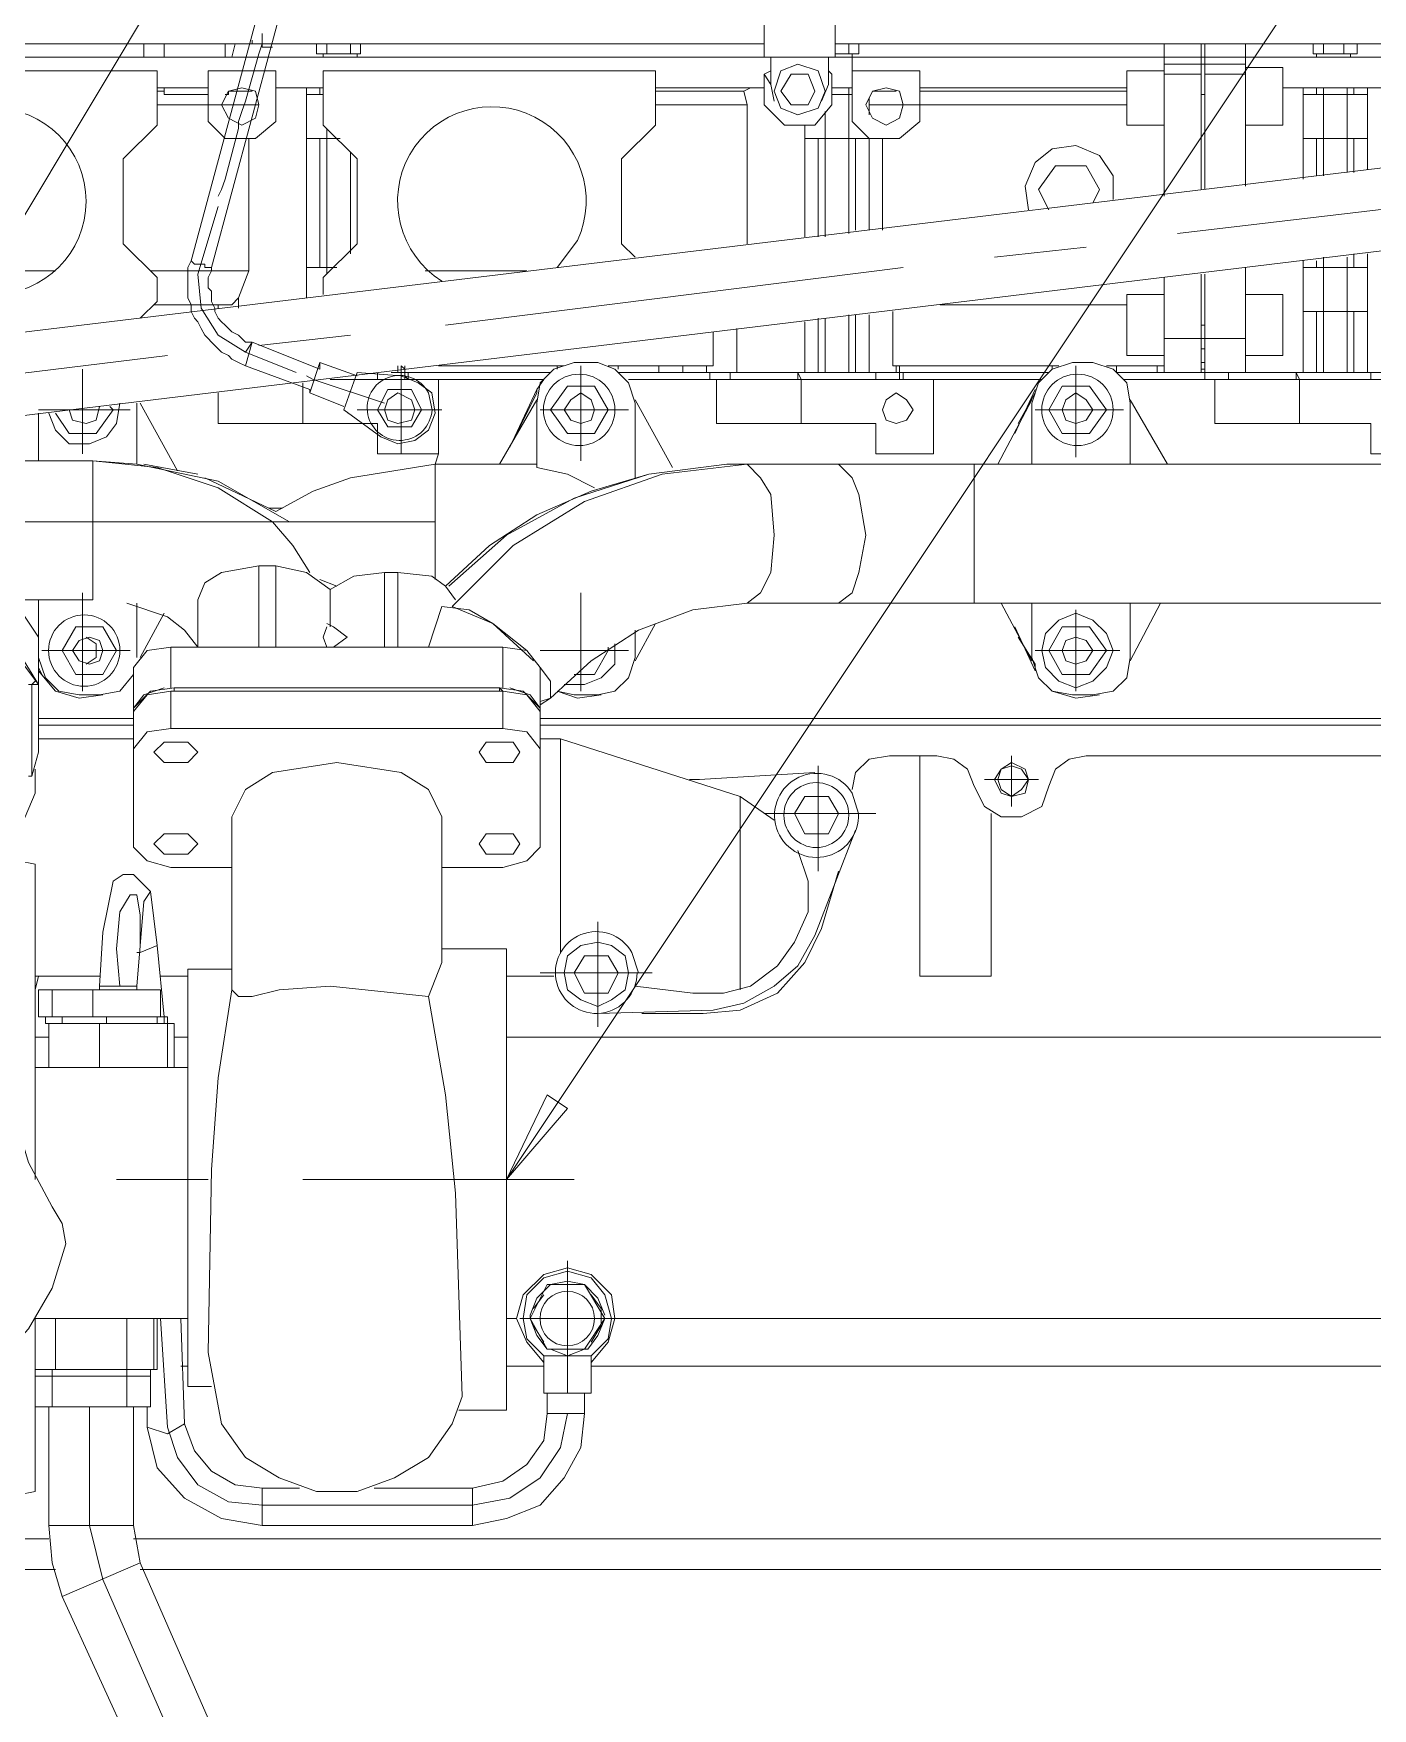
# Model space of a CAD drawing. Header units: millimetres. Extents: x 0.2 to 11.3, y 0.2 to 8.
# Drawn here: x 1.818 to 2.476, y 5.226 to 6.049 of the extents above; entities that cross this region are included whole.
import ezdxf

# ---------------------------------------------------------------- set-up
doc = ezdxf.new("R2010")
doc.units = ezdxf.units.MM
doc.layers.add('PDF_几何图形', color=7, linetype='Continuous')

msp = doc.modelspace()

# ---------------------------------------------------------------- linework, layer by layer
at = {"layer": 'PDF_几何图形', "lineweight": 13}
for points in [[(2.05, 5.48556), (2.99667, 6.90556), (3.04333, 6.90556)], [(1.61167, 5.62389), (2.07833, 6.40222), (2.125, 6.40222)], [(1.935, 6.08556), (1.895, 5.93722), (1.89333, 5.93389), (1.89333, 5.93056), (1.89333, 5.92722), (1.89333, 5.92556), (1.89333, 5.92222), (1.89333, 5.91889), (1.895, 5.91556), (1.895, 5.91222), (1.89667, 5.90889), (1.89833, 5.90722), (1.9, 5.90389), (1.90167, 5.90056), (1.90333, 5.89889), (1.905, 5.89722), (1.90833, 5.89389), (1.91, 5.89222), (1.91333, 5.89056), (1.915, 5.88889), (1.91833, 5.88722), (1.92167, 5.88556)], [(1.945, 6.08222), (1.905, 5.93389), (1.905, 5.93222), (1.90333, 5.92889), (1.90333, 5.92722), (1.90333, 5.92389), (1.905, 5.92222), (1.905, 5.91889), (1.905, 5.91722), (1.90667, 5.91389), (1.90667, 5.91222), (1.90833, 5.90889), (1.91, 5.90722), (1.91167, 5.90556), (1.91333, 5.90389), (1.915, 5.90222), (1.91833, 5.90056), (1.92, 5.89889), (1.92167, 5.89722), (1.925, 5.89722), (1.92167, 5.88556), (1.95333, 5.87389), (1.95333, 5.87222), (1.97, 5.86556)], [(1.635, 5.87889), (1.635, 5.88056), (2.985, 6.04389), (2.98667, 6.02389), (3.03667, 6.03389), (3.06167, 6.04056), (3.08, 6.05722)], [(1.67833, 6.04389), (2.17667, 6.04389)], [(1.87167, 6.04389), (1.87167, 6.03722)], [(1.88167, 6.04389), (1.88167, 6.03722)], [(1.90833, 5.96889), (1.91, 5.97222), (1.91167, 5.97722), (1.91833, 6.00222), (1.91833, 6.00556), (1.92, 6.01056), (1.92167, 6.01556), (1.92833, 6.03889), (1.93, 6.04389), (1.93, 6.04889)], [(1.91167, 6.04389), (1.91167, 6.03722)], [(1.915, 6.03722), (1.91667, 6.04389)], [(1.925, 6.04556), (1.925, 6.04556)], [(1.925, 6.04556), (1.925, 6.04556)], [(1.925, 6.04556), (1.925, 6.04556)], [(1.925, 6.04556), (1.925, 6.04556)], [(1.925, 6.04556), (1.925, 6.04556)], [(1.925, 6.04556), (1.925, 6.04389), (1.92667, 6.04389), (1.92833, 6.04389), (1.93, 6.04389), (1.93, 6.04222), (1.93167, 6.04222), (1.93333, 6.04222), (1.935, 6.04222)], [(1.925, 6.04389), (1.925, 6.04389)], [(1.92667, 6.04389), (1.92667, 6.04389)], [(1.92833, 6.04389), (1.92833, 6.04389)], [(1.92833, 6.04389), (1.92833, 6.04389)], [(1.97833, 6.04389), (1.97833, 6.03889), (1.95667, 6.03889), (1.95667, 6.04389)], [(1.96167, 6.03889), (1.96167, 6.04389)], [(1.97333, 6.03889), (1.97333, 6.04389)], [(2.21167, 6.03889), (2.22333, 6.03889), (2.22333, 6.04389)], [(2.21167, 6.04389), (2.66667, 6.04389)], [(2.21833, 6.03889), (2.21833, 6.04389)], [(2.37333, 5.96889), (2.37333, 6.04389)], [(2.39167, 5.97222), (2.39167, 6.04389)], [(2.39333, 5.97222), (2.39333, 6.04389)], [(2.41333, 5.97389), (2.41333, 6.04389)], [(2.46833, 6.04389), (2.46833, 6.03889), (2.44667, 6.03889), (2.44667, 6.04389)], [(2.45167, 6.03889), (2.45167, 6.04389)], [(2.46167, 6.03889), (2.46167, 6.04389)], [(2.17667, 6.03722), (1.67833, 6.03722)], [(1.93, 6.04222), (1.93, 6.04222)], [(1.93167, 6.04222), (1.93167, 6.04222)], [(1.93167, 6.04222), (1.93167, 6.04222)], [(1.93333, 6.04222), (1.93333, 6.04222)], [(1.93333, 6.04222), (1.93333, 6.04222)], [(1.93333, 6.04222), (1.93333, 6.04222)], [(1.93333, 6.04222), (1.93333, 6.04222)], [(1.935, 6.04222), (1.935, 6.04222)], [(1.935, 6.04222), (1.935, 6.04222)], [(1.935, 6.04222), (1.935, 6.04222)], [(1.935, 6.04222), (1.935, 6.04222)], [(1.96, 6.03722), (1.96, 6.03889)], [(1.97667, 6.03722), (1.97667, 6.03889)], [(2.20833, 6.03056), (2.21, 6.02889), (2.21, 6.01389), (2.20167, 6.00389), (2.18667, 6.00389), (2.17667, 6.01389), (2.17667, 6.02889), (2.18, 6.02389), (2.18, 6.03722)], [(2.205, 6.01556), (2.20833, 6.02389), (2.20833, 6.03722)], [(2.66667, 6.03722), (2.21167, 6.03722)], [(2.22833, 5.95222), (2.22833, 5.99722), (2.22, 6.00556), (2.22, 6.03889)], [(2.44833, 6.03722), (2.44833, 6.03889)], [(2.465, 6.03722), (2.465, 6.03889)], [(1.715, 6.03056), (1.87833, 6.03056), (1.87833, 6.00389), (1.86167, 5.98722), (1.86167, 5.94556), (1.87833, 5.92889), (1.87833, 5.91722), (1.87, 5.90889)], [(2.11333, 5.93889), (2.10667, 5.94556), (2.10667, 5.98722), (2.12333, 6.00389), (2.12333, 6.03056), (1.96, 6.03056), (1.96, 6.00389), (1.97667, 5.98722), (1.97667, 5.94556), (1.96, 5.92889), (1.96, 5.92056)], [(2.17667, 6.02889), (2.18, 6.03056)], [(2.19667, 5.99722), (2.22833, 5.99722), (2.24333, 5.99722), (2.25333, 6.00556), (2.25333, 6.03056), (2.22, 6.03056)], [(2.37333, 6.00389), (2.355, 6.00389), (2.355, 6.03056), (2.37333, 6.03056)], [(2.41333, 6.03389), (2.39333, 6.03389), (2.39167, 6.03389), (2.37333, 6.03389)], [(2.39167, 6.02889), (2.37333, 6.02889)], [(2.39333, 6.02889), (2.41333, 6.02889)], [(2.41333, 6.00389), (2.43167, 6.00389), (2.43167, 6.03222), (2.41333, 6.03222)], [(2.74167, 5.99389), (2.98667, 6.02389), (2.99, 6.00389), (1.76667, 5.85556)], [(1.90333, 6.02222), (1.87833, 6.02222)], [(1.88167, 6.01889), (1.88167, 6.02056), (1.87833, 6.02056)], [(1.88167, 6.02056), (1.88167, 6.02222), (1.88167, 6.01889), (1.90333, 6.01889)], [(1.91167, 6.01889), (1.91333, 6.01889), (1.91333, 6.02056), (1.925, 6.02056)], [(1.91167, 6.01889), (1.91167, 6.01889)], [(1.96, 6.02222), (1.93667, 6.02222)], [(1.95167, 5.91889), (1.95167, 6.02222)], [(1.95167, 6.01889), (1.96, 6.01889)], [(1.95833, 6.01889), (1.95833, 6.02222)], [(2.17667, 6.02222), (2.12333, 6.02222)], [(2.16833, 6.01389), (2.16667, 6.02056), (2.12333, 6.02056)], [(2.16667, 6.02056), (2.17, 6.02222)], [(2.18167, 6.01556), (2.18, 6.02389)], [(2.21833, 5.95056), (2.21833, 6.02222), (2.22, 6.02222), (2.21, 6.02222)], [(2.21, 6.01889), (2.22, 6.01889)], [(2.24167, 6.02056), (2.23, 6.02056)], [(2.355, 6.02222), (2.25333, 6.02222)], [(2.355, 6.02056), (2.25333, 6.02056)], [(2.39167, 6.01889), (2.39333, 6.01889)], [(2.49833, 6.02222), (2.43167, 6.02222)], [(2.44167, 5.97722), (2.44167, 6.02222)], [(2.44167, 6.01889), (2.47333, 6.01889)], [(2.44833, 6.01889), (2.44833, 6.02222)], [(2.45167, 5.97889), (2.45167, 6.02222), (2.45, 6.02222)], [(2.46333, 5.98056), (2.46333, 6.02222)], [(2.46333, 6.02222), (2.46333, 6.02222)], [(2.46667, 6.01889), (2.46667, 6.02222)], [(2.47333, 5.98222), (2.47333, 6.02222)], [(1.92833, 6.01389), (1.87833, 6.01389)], [(2.16833, 5.94556), (2.16833, 6.01389), (2.12333, 6.01389)], [(2.20667, 5.94889), (2.20667, 6.01056)], [(2.22833, 6.00889), (2.22833, 6.01722)], [(2.355, 6.01389), (2.22833, 6.01389)], [(1.96167, 6.00222), (1.96167, 5.93056)], [(2.19667, 5.94889), (2.19667, 6.00389)], [(1.92333, 5.99722), (1.92333, 5.93222), (1.91833, 5.91889), (1.91833, 5.91389)], [(1.95167, 5.99722), (1.96833, 5.99722)], [(1.95833, 5.93389), (1.95833, 5.99722)], [(2.20333, 5.94889), (2.20333, 5.99722)], [(2.22167, 5.95222), (2.22167, 5.99722)], [(2.235, 5.95222), (2.235, 5.99722)], [(2.34833, 5.96722), (2.34833, 5.97889), (2.34167, 5.98889), (2.33, 5.99389), (2.31833, 5.99222), (2.31, 5.98556), (2.305, 5.97389), (2.30667, 5.96222)], [(2.44167, 5.99722), (2.47333, 5.99722)], [(2.44833, 5.97889), (2.44833, 5.99722)], [(2.46667, 5.98056), (2.46667, 5.99722)], [(1.97333, 5.99056), (1.97333, 5.94056)], [(2.31667, 5.96222), (2.31167, 5.97222), (2.32, 5.98389), (2.335, 5.98389), (2.34167, 5.97222), (2.33833, 5.96556)], [(2.60667, 5.97722), (2.38, 5.95056)], [(1.90833, 5.96389), (1.89833, 5.93056), (1.9, 5.91389), (1.90833, 5.90056), (1.92167, 5.89222)], [(1.895, 5.93722), (1.895, 5.93722)], [(1.895, 5.93722), (1.895, 5.93722)], [(1.895, 5.93722), (1.895, 5.93722)], [(1.895, 5.93722), (1.895, 5.93722)], [(1.895, 5.93722), (1.895, 5.93722)], [(1.895, 5.93722), (1.895, 5.93722)], [(1.895, 5.93722), (1.895, 5.93722)], [(1.905, 5.93389), (1.90333, 5.93389), (1.90167, 5.93389), (1.90167, 5.93556), (1.9, 5.93556), (1.89833, 5.93556), (1.89667, 5.93556), (1.895, 5.93722)], [(2.335, 5.94389), (2.29, 5.93889)], [(2.44167, 5.88222), (2.44167, 5.93722)], [(2.44833, 5.93389), (2.44833, 5.93722)], [(2.45167, 5.93889), (2.45167, 5.88222)], [(2.46333, 5.93889), (2.46333, 5.88222)], [(2.46667, 5.93389), (2.46667, 5.94056)], [(2.47333, 5.88222), (2.47333, 5.94056)], [(1.82833, 5.93222), (1.76667, 5.93222)], [(1.92333, 5.93222), (1.875, 5.93222)], [(1.89667, 5.93556), (1.89667, 5.93556)], [(1.89667, 5.93556), (1.89667, 5.93556)], [(1.89833, 5.93556), (1.89833, 5.93556)], [(1.89833, 5.93556), (1.89833, 5.93556)], [(1.89833, 5.93556), (1.89833, 5.93556)], [(1.9, 5.93556), (1.9, 5.93556)], [(1.90167, 5.93389), (1.90167, 5.93389)], [(1.90333, 5.93389), (1.90333, 5.93389)], [(1.90333, 5.93389), (1.90333, 5.93389)], [(1.90333, 5.93389), (1.90333, 5.93389)], [(1.90333, 5.93389), (1.90333, 5.93389)], [(1.905, 5.93389), (1.905, 5.93389)], [(1.905, 5.93389), (1.905, 5.93389)], [(1.905, 5.93389), (1.905, 5.93389)], [(1.905, 5.93389), (1.905, 5.93389)], [(1.905, 5.93389), (1.905, 5.93389)], [(1.95167, 5.93389), (1.96667, 5.93389)], [(2.06, 5.93222), (2.01, 5.93222)], [(2.245, 5.93389), (2.02, 5.90556)], [(2.06667, 5.71222), (2.92333, 5.71222), (2.92333, 5.93556)], [(2.37333, 5.88222), (2.37333, 5.92889)], [(2.39167, 5.88222), (2.39167, 5.93056)], [(2.39333, 5.87889), (2.39333, 5.93056)], [(2.41333, 5.88222), (2.41333, 5.93389)], [(2.44167, 5.93389), (2.47333, 5.93389)], [(2.37333, 5.92056), (2.355, 5.92056), (2.355, 5.89056), (2.37333, 5.89056)], [(2.41333, 5.89056), (2.43167, 5.89056), (2.43167, 5.92056), (2.41333, 5.92056)], [(1.91833, 5.91889), (1.915, 5.91556), (1.87667, 5.91556)], [(1.90833, 5.91389), (1.90833, 5.91556)], [(2.24, 5.91222), (2.24, 5.88556), (2.32167, 5.88556)], [(2.355, 5.91556), (2.26333, 5.91556)], [(2.44167, 5.91222), (2.47333, 5.91222)], [(2.44833, 5.88222), (2.44833, 5.91222)], [(2.46667, 5.88222), (2.46667, 5.91222)], [(2.16, 5.87889), (2.16, 5.88222), (2.16333, 5.88222), (2.16333, 5.90389)], [(2.19667, 5.88222), (2.19667, 5.90722)], [(2.20333, 5.88222), (2.20333, 5.90889)], [(2.20667, 5.90889), (2.20667, 5.88222)], [(2.21833, 5.91056), (2.21833, 5.88222)], [(2.22167, 5.91056), (2.22167, 5.88222)], [(2.22833, 5.91056), (2.22833, 5.88222)], [(2.39167, 5.90556), (2.39333, 5.90556)], [(1.94667, 5.88222), (1.92167, 5.89222), (1.925, 5.89722), (1.95833, 5.88389), (1.95833, 5.88722), (1.97667, 5.88056)], [(1.97333, 5.90056), (1.92833, 5.89556)], [(2.1, 5.88556), (2.15167, 5.88556), (2.15167, 5.90222)], [(2.41333, 5.89889), (2.37333, 5.89889)], [(1.88333, 5.89056), (1.63833, 5.86056)], [(1.95333, 5.87222), (1.95833, 5.88722)], [(2.11333, 5.83056), (2.11333, 5.86722), (2.11, 5.87722), (2.10333, 5.88389), (2.095, 5.88722), (2.08333, 5.88722), (2.07333, 5.88389), (2.06667, 5.87722), (2.065, 5.86722), (2.065, 5.83556), (2.08, 5.83222), (2.09333, 5.82556)], [(2.30833, 5.83722), (2.30833, 5.86722), (2.31167, 5.87722), (2.31833, 5.88389), (2.32833, 5.88722), (2.33833, 5.88722), (2.34833, 5.88389), (2.355, 5.87722), (2.35667, 5.86722), (2.35667, 5.83722)], [(2.39333, 5.89389), (2.39167, 5.89389)], [(2.39333, 5.88722), (2.39167, 5.88722)], [(1.84167, 5.84222), (1.84167, 5.88389)], [(1.95167, 5.88056), (1.955, 5.87889), (1.99, 5.86722)], [(2.05167, 5.84556), (2.065, 5.87389), (2.06833, 5.87889), (1.96333, 5.87889)], [(1.98667, 5.87889), (1.98667, 5.88222)], [(2.07167, 5.88222), (1.99333, 5.88222), (2.00167, 5.88222)], [(1.99667, 5.88222), (1.99667, 5.88389), (1.99667, 5.88222), (1.99667, 5.88556)], [(1.99833, 5.84222), (1.99833, 5.88556), (2, 5.88389), (2, 5.87889), (2, 5.88556), (2, 5.88056), (2.00167, 5.87889), (2.00167, 5.88222), (2.00167, 5.88056)], [(2.015, 5.78056), (2.015, 5.83722), (2.01667, 5.84222), (2.01667, 5.87889)], [(2.07833, 5.88556), (2.01667, 5.88556)], [(2.075, 5.88389), (2.075, 5.88556)], [(2.08667, 5.83889), (2.08667, 5.88556)], [(2.105, 5.88389), (2.105, 5.88556)], [(2.105, 5.88222), (2.31667, 5.88222)], [(2.11, 5.87889), (2.31333, 5.87889)], [(2.125, 5.88222), (2.125, 5.88556)], [(2.13667, 5.88222), (2.13667, 5.88556)], [(2.14833, 5.88222), (2.14833, 5.88556)], [(2.15, 5.87889), (2.15, 5.88222)], [(2.15333, 5.87889), (2.15333, 5.85722), (2.23167, 5.85722), (2.23167, 5.84222), (2.26, 5.84222), (2.26, 5.87889)], [(2.19333, 5.87889), (2.19333, 5.88222), (2.195, 5.87889), (2.195, 5.85722)], [(2.23167, 5.87889), (2.23167, 5.88222)], [(2.24167, 5.88222), (2.24167, 5.88556), (2.24333, 5.88556), (2.24333, 5.87889), (2.245, 5.87889), (2.245, 5.88222)], [(2.31833, 5.88389), (2.31833, 5.88556)], [(2.33, 5.84056), (2.33, 5.88556)], [(2.37333, 5.88556), (2.345, 5.88556)], [(2.56, 5.88222), (2.35, 5.88222), (2.35, 5.88556)], [(2.35333, 5.87889), (2.55667, 5.87889)], [(2.37, 5.88222), (2.37, 5.88556)], [(2.39333, 5.88389), (2.39167, 5.88389)], [(2.39833, 5.87889), (2.39833, 5.85722), (2.475, 5.85722), (2.475, 5.84222), (2.505, 5.84222), (2.505, 5.87889)], [(2.405, 5.87889), (2.405, 5.88222)], [(2.43833, 5.87889), (2.43833, 5.88222), (2.44, 5.87889), (2.44, 5.85722)], [(2.475, 5.87889), (2.475, 5.88222)], [(1.90833, 5.87222), (1.90833, 5.85722), (1.98667, 5.85722), (1.98667, 5.84222), (2.01667, 5.84222)], [(1.95, 5.85722), (1.95, 5.87722)], [(2.05333, 5.84889), (2.065, 5.87222), (2.065, 5.87389)], [(2.31, 5.87389), (2.3, 5.85222)], [(2.31, 5.87222), (2.30167, 5.85722)], [(1.865, 5.86389), (1.82, 5.86389)], [(1.82, 5.83889), (1.82, 5.86222)], [(1.825, 5.86222), (1.82833, 5.85389), (1.835, 5.84722), (1.845, 5.84722), (1.85333, 5.85056), (1.85833, 5.85722), (1.86, 5.86722)], [(1.82833, 5.86222), (1.835, 5.85222), (1.84833, 5.85222), (1.85667, 5.86389), (1.855, 5.86556)], [(1.835, 5.86389), (1.83667, 5.85889), (1.84333, 5.85722), (1.84833, 5.85889), (1.85, 5.86556)], [(1.94333, 5.80889), (1.90833, 5.82889), (1.86833, 5.83722), (1.86833, 5.86722)], [(1.87, 5.86722), (1.88833, 5.83389)], [(1.97167, 5.86222), (1.97167, 5.86222)], [(1.97667, 5.86389), (2.01833, 5.86389)], [(2.065, 5.86889), (2.04667, 5.83722)], [(2.11, 5.86389), (2.06667, 5.86389)], [(2.13167, 5.83556), (2.11333, 5.86889)], [(2.29167, 5.83722), (2.30833, 5.86889)], [(2.31, 5.86389), (2.35333, 5.86389)], [(2.375, 5.83722), (2.35667, 5.86889)], [(1.81167, 5.77056), (1.84667, 5.77056), (1.84667, 5.83889), (1.77833, 5.83889)], [(1.95333, 5.78389), (1.945, 5.79722), (1.935, 5.80889), (1.90833, 5.82556), (1.87833, 5.83556), (1.84667, 5.83889), (1.86833, 5.83722)], [(1.89833, 5.83222), (1.87167, 5.83722)], [(2.065, 5.83722), (2.015, 5.83722), (1.97333, 5.83056), (1.955, 5.82389), (1.93667, 5.81389), (1.90167, 5.83056)], [(2.12, 5.83222), (2.09167, 5.82389), (2.065, 5.81222), (2.04167, 5.79722), (2.02, 5.77722)], [(2.79667, 5.83722), (2.15833, 5.83722), (2.12, 5.83222), (2.08333, 5.82056), (2.05, 5.80222), (2.02167, 5.77722)], [(2.79667, 5.76889), (2.16833, 5.76889), (2.175, 5.77389), (2.18, 5.78389), (2.18167, 5.80222), (2.18, 5.82222), (2.175, 5.83056), (2.16833, 5.83722), (2.12667, 5.83222), (2.08833, 5.81889), (2.05333, 5.79722), (2.02333, 5.76722), (2.04333, 5.75889), (2.06, 5.74556), (2.06667, 5.73722)], [(2.21333, 5.76889), (2.22, 5.77389), (2.22333, 5.78389), (2.22667, 5.80222), (2.22333, 5.82222), (2.22, 5.83056), (2.21333, 5.83722)], [(2.28, 5.76889), (2.28, 5.83722)], [(1.94, 5.81556), (1.93333, 5.81556)], [(2.015, 5.80889), (1.795, 5.80889)], [(1.86333, 5.76889), (1.88333, 5.76222), (1.89167, 5.75556), (1.89833, 5.74722), (1.89833, 5.77056), (1.90167, 5.77889), (1.91, 5.78389), (1.92833, 5.78722)], [(1.92833, 5.74722), (1.92833, 5.78722), (1.93667, 5.78722), (1.93667, 5.74722)], [(1.96333, 5.77556), (1.95167, 5.78389), (1.93667, 5.78722)], [(1.96667, 5.77722), (1.95833, 5.78056)], [(1.99, 5.74722), (1.99, 5.78389), (1.975, 5.78222), (1.96333, 5.77556), (1.96333, 5.75722)], [(1.99, 5.78389), (1.99667, 5.78389), (1.99667, 5.74722)], [(2.025, 5.77056), (2.02, 5.77722), (2.01333, 5.78222), (1.99667, 5.78389)], [(1.81667, 5.68389), (1.82, 5.69556), (1.82, 5.75222), (1.80667, 5.77222)], [(1.84167, 5.72556), (1.84167, 5.77389)], [(2.08667, 5.77389), (2.08667, 5.72556)], [(1.82, 5.77056), (1.82, 5.74222), (1.82333, 5.73222), (1.83, 5.72556), (1.84, 5.72389), (1.85, 5.72389), (1.86, 5.72556), (1.86667, 5.73389)], [(1.86833, 5.74222), (1.86833, 5.76889)], [(1.88167, 5.76389), (1.87, 5.74222)], [(2.01167, 5.74722), (2.01833, 5.76722), (2.03167, 5.76556), (2.04333, 5.75889), (2.06333, 5.74056)], [(2.16833, 5.76889), (2.14167, 5.76556), (2.115, 5.75556), (2.09167, 5.74056), (2.07167, 5.72222), (2.06667, 5.71889)], [(2.30833, 5.74056), (2.29333, 5.76889)], [(2.30833, 5.76889), (2.30833, 5.74222), (2.31167, 5.73222), (2.31833, 5.72556), (2.32833, 5.72389), (2.33833, 5.72389), (2.34833, 5.72556), (2.355, 5.73222), (2.35667, 5.74222), (2.35667, 5.76889)], [(2.33, 5.72556), (2.33, 5.76556)], [(2.35667, 5.74056), (2.37167, 5.76889)], [(1.96, 5.75222), (1.96167, 5.75722), (1.96, 5.75222), (1.96167, 5.74722)], [(1.965, 5.74722), (1.97167, 5.75222), (1.965, 5.75722), (1.96167, 5.75889)], [(2.09667, 5.72389), (2.085, 5.72222), (2.075, 5.72556), (2.08333, 5.72389), (2.095, 5.72389), (2.10333, 5.72556), (2.11, 5.73222), (2.11333, 5.74222), (2.11333, 5.75556)], [(2.12333, 5.75889), (2.11333, 5.74056)], [(2.30167, 5.75222), (2.31, 5.73889), (2.31, 5.73556), (2.3, 5.75722)], [(1.84833, 5.74222), (1.84333, 5.73889), (1.84833, 5.74222), (1.84833, 5.74889), (1.84333, 5.75222)], [(1.915, 5.63889), (1.885, 5.63889), (1.87333, 5.64222), (1.86667, 5.64889), (1.86667, 5.73722), (1.87333, 5.74556), (1.885, 5.74722), (1.885, 5.72722)], [(2.04833, 5.72722), (2.04833, 5.74722), (1.885, 5.74722)], [(2.06, 5.74556), (2.04833, 5.74722)], [(2.10333, 5.74889), (2.10333, 5.73889), (2.09667, 5.73222), (2.08833, 5.72889), (2.07833, 5.72889)], [(2.1, 5.74722), (2.1, 5.74556), (2.09333, 5.73389), (2.08333, 5.73389)], [(1.82, 5.74056), (1.82, 5.74056)], [(1.865, 5.74556), (1.82167, 5.74556)], [(2.06667, 5.74556), (2.11, 5.74556)], [(2.35167, 5.74556), (2.31, 5.74556)], [(1.81667, 5.72889), (1.81833, 5.73056)], [(1.82, 5.73722), (1.82167, 5.73389)], [(1.82, 5.73556), (1.82, 5.73556)], [(1.85167, 5.72389), (1.84, 5.72222), (1.82833, 5.72556), (1.82, 5.73556)], [(2.01833, 5.63889), (2.04833, 5.63889), (2.06, 5.64222), (2.06667, 5.64889), (2.06667, 5.73722), (2.07167, 5.73056), (2.07167, 5.72222), (2.07167, 5.73056)], [(1.815, 5.68389), (1.81667, 5.68389), (1.81667, 5.72889), (1.815, 5.72889), (1.82, 5.72889)], [(1.88167, 5.72722), (1.87167, 5.72389), (1.86667, 5.71722), (1.875, 5.72556), (1.88667, 5.72722)], [(1.86667, 5.71556), (1.87333, 5.72389), (1.885, 5.72556), (1.885, 5.70722), (2.04833, 5.70722), (2.04833, 5.72556), (2.06, 5.72389), (2.06667, 5.71556)], [(1.88667, 5.72556), (1.88667, 5.72722), (2.04667, 5.72722), (2.04833, 5.72556), (1.885, 5.72556)], [(2.04667, 5.72556), (2.04667, 5.72722), (2.05833, 5.72556), (2.06667, 5.71722), (2.06167, 5.72389), (2.05167, 5.72722)], [(2.06667, 5.72056), (2.07167, 5.72222), (2.07167, 5.72889)], [(2.31833, 5.72556), (2.33, 5.72222), (2.34167, 5.72389)], [(1.86667, 5.71222), (1.82, 5.71222)], [(1.86667, 5.70889), (1.82, 5.70889)], [(1.885, 5.70722), (1.87333, 5.70556), (1.86667, 5.69722)], [(2.06667, 5.69722), (2.06, 5.70556), (2.04833, 5.70722)], [(2.995, 5.70889), (2.06667, 5.70889)], [(1.82, 5.70222), (1.86667, 5.70222)], [(2.06667, 5.70222), (2.07667, 5.70222)], [(2.165, 5.57889), (2.165, 5.67389), (2.07667, 5.70222), (2.07667, 5.59722)], [(2.01167, 5.57556), (2.02, 5.52722), (2.025, 5.47889), (2.02833, 5.37889), (2.02333, 5.36556), (2.01167, 5.34889), (1.995, 5.33889), (1.97667, 5.33222), (1.95667, 5.33222), (1.93833, 5.33889), (1.92167, 5.34889), (1.91, 5.36556), (1.90333, 5.40056), (1.905, 5.49056), (1.90833, 5.53556), (1.915, 5.57889), (1.915, 5.66389), (1.92167, 5.67722), (1.935, 5.68556), (1.96667, 5.69056), (1.99833, 5.68556), (2.01167, 5.67722), (2.01833, 5.66389), (2.01833, 5.59222), (2.01167, 5.57556), (1.96333, 5.58056), (1.93833, 5.57889), (1.925, 5.57556), (1.91833, 5.57556), (1.915, 5.57889)], [(2.60167, 5.69389), (2.335, 5.69389), (2.32667, 5.69222), (2.32, 5.68722), (2.31667, 5.67889), (2.31333, 5.66889), (2.30333, 5.66389), (2.29333, 5.66389), (2.285, 5.66889), (2.28, 5.67889), (2.27667, 5.68722), (2.27, 5.69222), (2.26167, 5.69389), (2.23833, 5.69389), (2.22833, 5.69222), (2.22167, 5.68556), (2.22, 5.67722)], [(2.28833, 5.66556), (2.28833, 5.58556), (2.25333, 5.58556), (2.25333, 5.69389)], [(2.29833, 5.66889), (2.29833, 5.69389)], [(1.72333, 5.64389), (1.75, 5.64222), (1.77833, 5.64556), (1.80333, 5.65556), (1.81333, 5.66389), (1.81833, 5.67556), (1.81833, 5.68722)], [(2.14, 5.68222), (2.145, 5.68222), (2.20167, 5.68556)], [(2.20333, 5.63722), (2.20333, 5.68889)], [(2.31167, 5.68222), (2.285, 5.68222)], [(2.165, 5.67389), (2.18167, 5.66222)], [(2.23167, 5.66556), (2.17667, 5.66556)], [(2.22167, 5.65722), (2.20167, 5.60556), (2.19333, 5.59056), (2.18167, 5.58056), (2.16667, 5.57222), (2.15167, 5.56889), (2.095, 5.56722)], [(1.745, 5.48556), (1.745, 5.58889), (1.74833, 5.60722), (1.755, 5.61889), (1.76333, 5.62889), (1.78667, 5.64222), (1.80167, 5.64389), (1.81833, 5.64056), (1.81833, 5.48556)], [(2.19333, 5.64722), (2.19833, 5.63222), (2.19833, 5.61722), (2.19167, 5.60222), (2.18333, 5.59056), (2.17, 5.58056), (2.15667, 5.57722), (2.14167, 5.57722), (2.11333, 5.58056)], [(1.875, 5.62722), (1.86667, 5.63556), (1.86167, 5.63556), (1.85667, 5.63222), (1.85167, 5.60722), (1.85, 5.58056)], [(2.11667, 5.56722), (2.14667, 5.56722), (2.165, 5.56889), (2.18333, 5.57722), (2.19667, 5.59222), (2.205, 5.60889), (2.21333, 5.63722)], [(1.87, 5.60056), (1.87, 5.61556), (1.86833, 5.62556), (1.865, 5.62556), (1.86, 5.61722), (1.85833, 5.59889), (1.86, 5.58056)], [(1.86833, 5.58056), (1.87167, 5.62222), (1.875, 5.62722), (1.87833, 5.60056)], [(2.095, 5.56056), (2.095, 5.61222)], [(1.88167, 5.56222), (1.88167, 5.56556), (1.87833, 5.60056), (1.87, 5.59722), (1.86833, 5.59722), (1.87, 5.59722)], [(2.02667, 5.37222), (2.05, 5.37222), (2.05, 5.59889), (2.01833, 5.59889)], [(1.85, 5.58556), (1.81833, 5.58556)], [(1.81833, 5.57889), (1.82, 5.58556)], [(1.89333, 5.58556), (1.88, 5.58556)], [(1.905, 5.38389), (1.89333, 5.38389), (1.89333, 5.58889), (1.915, 5.58889)], [(2.07333, 5.58556), (2.05, 5.58556)], [(2.06667, 5.58722), (2.12167, 5.58722)], [(1.82, 5.57889), (1.82, 5.56556), (1.82, 5.57889)], [(1.87833, 5.56222), (1.87833, 5.56556), (1.88, 5.56556), (1.88, 5.57889), (1.82, 5.57889)], [(1.82667, 5.56556), (1.82667, 5.57889)], [(1.84667, 5.56556), (1.84667, 5.57889)], [(1.85, 5.57889), (1.85, 5.58056), (1.86833, 5.58056), (1.86833, 5.57889)], [(1.82, 5.56556), (1.88, 5.56556), (1.88333, 5.56556), (1.88333, 5.54056)], [(1.88667, 5.56222), (1.82333, 5.56222), (1.82333, 5.56556)], [(1.825, 5.54056), (1.825, 5.56222)], [(1.83167, 5.56222), (1.83167, 5.56556)], [(1.85, 5.54056), (1.85, 5.56222)], [(1.85333, 5.56222), (1.85333, 5.56556)], [(1.88667, 5.54056), (1.88667, 5.56222), (1.88667, 5.54056)], [(1.81833, 5.55556), (1.825, 5.55556)], [(1.88667, 5.55556), (1.89333, 5.55556)], [(2.05, 5.55556), (2.87333, 5.55556)], [(1.89333, 5.54056), (1.81833, 5.54056)], [(1.85833, 5.48556), (1.90333, 5.48556)], [(1.95, 5.48556), (2.08333, 5.48556)], [(2.08, 5.38056), (2.08, 5.44556)], [(2.09167, 5.39556), (2.1, 5.40556), (2.10333, 5.41722), (2.10167, 5.42889), (2.09167, 5.43889), (2.08, 5.44222), (2.06833, 5.43889), (2.05833, 5.42889), (2.055, 5.41722), (2.06, 5.40556), (2.06833, 5.39556)], [(2.09167, 5.38056), (2.06833, 5.38056), (2.06833, 5.39889), (2.09167, 5.39889), (2.1, 5.40722), (2.10167, 5.41722), (2.09833, 5.42889), (2.09167, 5.43722), (2.08, 5.44056), (2.06833, 5.43722), (2.06, 5.42889), (2.05833, 5.41722), (2.06, 5.40722), (2.06833, 5.39889)], [(2.09833, 5.41889), (2.095, 5.42722), (2.08833, 5.43389), (2.08, 5.43556), (2.07167, 5.43389), (2.065, 5.42722), (2.06167, 5.41889), (2.06167, 5.41722), (2.065, 5.40889), (2.07, 5.40222), (2.07167, 5.40222), (2.08, 5.39889), (2.08833, 5.40222), (2.09, 5.40222), (2.095, 5.40889), (2.09833, 5.41722)], [(2.06333, 5.42222), (2.06833, 5.42889)], [(2.075, 5.43389), (2.085, 5.43389)], [(2.09167, 5.42889), (2.09667, 5.42222), (2.09667, 5.41389), (2.09167, 5.40556)], [(1.745, 5.41722), (1.745, 5.38389), (1.74667, 5.36722), (1.755, 5.35056), (1.76833, 5.33889), (1.78333, 5.33056), (1.80167, 5.32889), (1.81833, 5.33222), (1.81833, 5.41722), (1.825, 5.41722), (1.865, 5.41722), (1.89333, 5.41722), (1.89, 5.41722), (1.89167, 5.36556)], [(1.87833, 5.41722), (1.87833, 5.39222), (1.81833, 5.39222)], [(1.825, 5.41722), (1.825, 5.41722)], [(1.82667, 5.37389), (1.82667, 5.39222), (1.82833, 5.39222), (1.82833, 5.41722)], [(1.86333, 5.37389), (1.86333, 5.39222), (1.86333, 5.41722)], [(1.865, 5.41722), (1.865, 5.41722)], [(1.875, 5.39222), (1.875, 5.37389), (1.875, 5.39222), (1.87667, 5.39222), (1.87667, 5.41722)], [(2.08, 5.37056), (2.07667, 5.35389), (2.06667, 5.33889), (2.05167, 5.32889), (2.03333, 5.32556), (1.93, 5.32556), (1.91333, 5.32722), (1.89833, 5.33556), (1.88833, 5.34889), (1.88333, 5.36389), (1.88, 5.41722)], [(2.05, 5.41722), (2.055, 5.41722)], [(2.05667, 5.41722), (2.10333, 5.41722), (2.54667, 5.41722)], [(2.06833, 5.40556), (2.06333, 5.41389)], [(2.085, 5.40222), (2.075, 5.40222)], [(1.825, 5.30889), (1.50167, 5.30889), (1.50667, 5.39889), (1.58167, 5.39889)], [(1.89333, 5.39389), (1.89, 5.39389)], [(2.06833, 5.39389), (2.05, 5.39389)], [(2.09167, 5.39889), (2.09167, 5.38056), (2.08833, 5.38056), (2.08833, 5.37056), (2.07, 5.37056), (2.07, 5.38056)], [(2.54667, 5.39389), (2.09167, 5.39389)], [(1.875, 5.38889), (1.81833, 5.38889)], [(1.875, 5.37389), (1.81833, 5.37389)], [(1.825, 5.37389), (1.825, 5.31556), (1.86667, 5.31556), (1.86667, 5.37389)], [(1.96, 5.04056), (1.93333, 5.10056), (1.885, 5.21222), (1.85167, 5.28889), (1.845, 5.31556), (1.845, 5.37389)], [(1.93, 5.33389), (1.91667, 5.33556), (1.905, 5.34222), (1.89667, 5.35222), (1.89167, 5.36556), (1.88333, 5.36056), (1.87333, 5.36389), (1.87333, 5.37389)], [(2.07, 5.37056), (2.06833, 5.35722), (2.06, 5.34556), (2.04833, 5.33722), (2.03333, 5.33389)], [(2.08833, 5.37056), (2.08667, 5.35389), (2.07833, 5.33889), (2.06667, 5.32556), (2.05, 5.31889), (2.03333, 5.31556)], [(1.87333, 5.36389), (1.87833, 5.34389), (1.89167, 5.32889), (1.91, 5.31889), (1.93, 5.31556)], [(1.985, 5.33389), (2.03333, 5.33389), (2.03333, 5.31556), (1.93, 5.31556), (1.93, 5.33389), (1.94833, 5.33389)], [(1.82833, 5.29389), (1.505, 5.29389), (1.495, 5.31056), (1.48, 5.32222)], [(1.83167, 5.28056), (1.82667, 5.29722), (1.825, 5.31556)], [(1.86667, 5.31556), (1.87, 5.29722)], [(1.86667, 5.30889), (2.535, 5.30889)], [(1.86667, 5.20389), (1.83167, 5.28056), (1.87, 5.29722), (1.90333, 5.22056)], [(1.87, 5.29389), (2.53667, 5.29389)]]:
    msp.add_lwpolyline(points, dxfattribs=at)
for points in [[(2.17667, 6.06222), (2.21167, 6.06222), (2.21167, 6.03722), (2.17667, 6.03722)], [(1.93667, 6.00556), (1.92667, 5.99722), (1.91167, 5.99722), (1.90333, 6.00556), (1.90333, 6.03056), (1.93667, 6.03056)], [(2.20667, 6.02056), (2.20333, 6.03056), (2.19333, 6.03389), (2.185, 6.03056), (2.18167, 6.02056), (2.185, 6.01222), (2.19333, 6.00889), (2.20333, 6.01222)], [(2.19833, 6.02889), (2.20167, 6.02056), (2.19833, 6.01389), (2.19, 6.01389), (2.185, 6.02056), (2.19, 6.02889)], [(1.92833, 6.01389), (1.92667, 6.02056), (1.92, 6.02222), (1.91333, 6.02056), (1.91, 6.01389), (1.91333, 6.00722), (1.92, 6.00389), (1.92667, 6.00722)], [(2.245, 6.01389), (2.24333, 6.02056), (2.23667, 6.02222), (2.23, 6.02056), (2.22667, 6.01389), (2.23, 6.00722), (2.23667, 6.00389), (2.24333, 6.00722)], [(1.99833, 5.88056), (1.97667, 5.88222), (1.97, 5.86389), (1.98833, 5.85056), (1.99667, 5.84722), (2.005, 5.84889), (2.01167, 5.85389), (2.015, 5.86222), (2.01333, 5.87222), (2.00667, 5.87722)], [(2.00333, 5.87389), (1.99167, 5.87389), (1.98667, 5.86389), (1.99167, 5.85556), (2.00333, 5.85556), (2.00833, 5.86389)], [(2.005, 5.86389), (2.00333, 5.86889), (1.99667, 5.87222), (1.99167, 5.86889), (1.99, 5.86389), (1.99167, 5.85889), (1.99667, 5.85722), (2.00333, 5.85889)], [(2.09333, 5.87556), (2.1, 5.86389), (2.09333, 5.85222), (2.08, 5.85222), (2.07167, 5.86389), (2.08, 5.87556)], [(2.09333, 5.86389), (2.09167, 5.86889), (2.08667, 5.87222), (2.08167, 5.86889), (2.07833, 5.86389), (2.08167, 5.85889), (2.08667, 5.85722), (2.09167, 5.85889)], [(2.25, 5.86389), (2.24667, 5.86889), (2.24167, 5.87222), (2.23667, 5.86889), (2.235, 5.86389), (2.23667, 5.85889), (2.24167, 5.85722), (2.24667, 5.85889)], [(2.33667, 5.87556), (2.345, 5.86389), (2.33667, 5.85222), (2.32333, 5.85222), (2.31667, 5.86389), (2.32333, 5.87556)], [(2.33833, 5.86389), (2.335, 5.86889), (2.33, 5.87222), (2.325, 5.86889), (2.32333, 5.86389), (2.325, 5.85889), (2.33, 5.85722), (2.335, 5.85889)], [(2.34833, 5.74556), (2.345, 5.73722), (2.33833, 5.73056), (2.33, 5.72722), (2.32167, 5.73056), (2.315, 5.73722), (2.31333, 5.74556), (2.315, 5.75389), (2.32167, 5.76056), (2.33, 5.76389), (2.33833, 5.76056), (2.345, 5.75389)], [(1.85833, 5.74556), (1.85167, 5.73389), (1.83833, 5.73389), (1.83167, 5.74556), (1.83833, 5.75722), (1.85167, 5.75722)], [(2.33667, 5.75722), (2.345, 5.74556), (2.33667, 5.73389), (2.32333, 5.73389), (2.31667, 5.74556), (2.32333, 5.75722)], [(1.82, 5.72889), (1.805, 5.74889), (1.80667, 5.75056)], [(1.85167, 5.74556), (1.85, 5.75056), (1.845, 5.75222), (1.84, 5.75056), (1.83667, 5.74556), (1.84, 5.74056), (1.845, 5.73889), (1.85, 5.74056)], [(2.33833, 5.74556), (2.335, 5.75056), (2.33, 5.75222), (2.325, 5.75056), (2.32333, 5.74556), (2.325, 5.74056), (2.33, 5.73889), (2.335, 5.74056)], [(1.89833, 5.69556), (1.89333, 5.70056), (1.88167, 5.70056), (1.87667, 5.69556), (1.88167, 5.69056), (1.89333, 5.69056)], [(2.05667, 5.69556), (2.05333, 5.70056), (2.04, 5.70056), (2.03667, 5.69556), (2.04, 5.69056), (2.05333, 5.69056)], [(2.30667, 5.68222), (2.305, 5.68722), (2.29833, 5.69056), (2.29333, 5.68722), (2.29, 5.68222), (2.29333, 5.67556), (2.29833, 5.67389), (2.305, 5.67556)], [(2.30667, 5.68222), (2.30333, 5.68722), (2.29833, 5.68889), (2.29333, 5.68722), (2.29167, 5.68222), (2.29333, 5.67722), (2.29833, 5.67389), (2.30333, 5.67722)], [(2.20833, 5.67389), (2.19667, 5.67389), (2.19167, 5.66556), (2.19667, 5.65556), (2.20833, 5.65556), (2.21333, 5.66556)], [(1.89833, 5.65056), (1.89333, 5.65556), (1.88167, 5.65556), (1.87667, 5.65056), (1.88167, 5.64556), (1.89333, 5.64556)], [(2.05667, 5.65056), (2.05333, 5.65556), (2.04, 5.65556), (2.03667, 5.65056), (2.04, 5.64556), (2.05333, 5.64556)], [(2.11, 5.58722), (2.10833, 5.57889), (2.10167, 5.57389), (2.095, 5.57056), (2.08667, 5.57389), (2.08, 5.57889), (2.07833, 5.58722), (2.08, 5.59556), (2.08667, 5.60056), (2.095, 5.60222), (2.10167, 5.60056), (2.10833, 5.59556)], [(2.1, 5.59556), (2.08833, 5.59556), (2.08333, 5.58722), (2.08833, 5.57722), (2.1, 5.57722), (2.105, 5.58722)], [(2.08, 5.52056), (2.05, 5.48556), (2.07, 5.52722)], [(1.745, 5.41722), (1.76, 5.39889), (1.76833, 5.39222), (1.77833, 5.38889), (1.79, 5.39056), (1.8, 5.39556), (1.815, 5.41222), (1.82667, 5.43222), (1.83333, 5.45389), (1.83167, 5.46389), (1.82667, 5.47222), (1.815, 5.49389), (1.81167, 5.50556), (1.80667, 5.51389), (1.79833, 5.51722), (1.785, 5.51889), (1.77333, 5.51889), (1.765, 5.51389), (1.76, 5.50389), (1.75167, 5.49722), (1.74, 5.47722), (1.73, 5.45722), (1.73333, 5.43556)], [(2.09833, 5.41722), (2.08833, 5.43389), (2.07, 5.43389), (2.06167, 5.41722), (2.07, 5.40222), (2.08833, 5.40222)]]:
    msp.add_lwpolyline(points, close=True, dxfattribs=at)
for points in [[(2.01833, 5.92722, -2.21152), (2.085, 5.94722), (2.075, 5.93389)], [(2.01345, 5.86388, -7.356889), (2.01167, 5.87222), (2.01345, 5.86388)], [(2.22315, 5.66555, -7.752307), (2.22, 5.67556), (2.22315, 5.66555)], [(2.11428, 5.58723, -7.654955), (2.11167, 5.59722), (2.115, 5.58722)]]:
    msp.add_lwpolyline(points, format="xyb", dxfattribs=at)
for centre, radius in [((1.79745, 5.96644), 0.04589), ((2.08578, 5.86389), 0.01755), ((2.33078, 5.86389), 0.01755), ((1.84245, 5.74556), 0.01755), ((2.20238, 5.66472), 0.01597), ((2.07993, 5.41722), 0.0134)]:
    msp.add_circle(centre, radius, dxfattribs=at)

doc.saveas('drawing.dxf')
